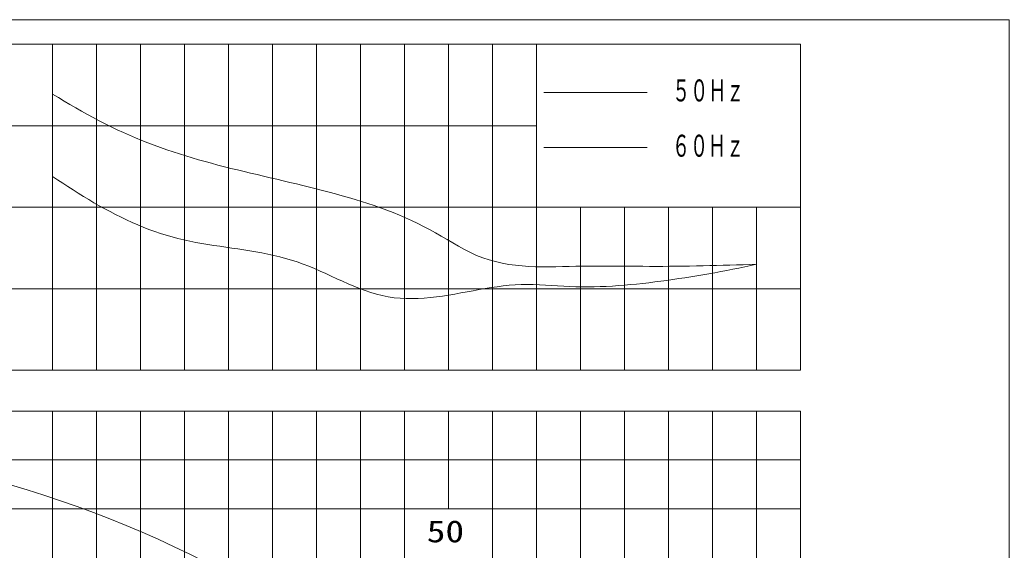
# Model space of a CAD drawing. Units: millimetres on the paper. Extents: x -305 to 305, y -152 to 152.
# Drawn here: x -233.5 to -147, y 37.5 to 83.9 of the extents above; entities that cross this region are included whole.
import ezdxf
from ezdxf.enums import TextEntityAlignment as Align

# ---------------------------------------------------------------- set-up
doc = ezdxf.new("R2010")
doc.units = ezdxf.units.MM
doc.linetypes.add('LONG_DASHED2', pattern=[13, 12, -1])
doc.layers.add('0-0_PV', color=7, linetype='Continuous', lineweight=9)
doc.styles.add('ＭＳ ゴシック', font='')
doc.styles.get('ＭＳ ゴシック').set_extended_font_data('MS Gothic')

msp = doc.modelspace()

# ---------------------------------------------------------------- linework, layer by layer
at = {"layer": '0-0_PV'}
for p, q in [((-261.023, 83.866), (-147.023, 83.866)), ((-147.023, 83.866), (-147.023, -30.134)), ((-246.06, 81.729), (-165.263, 81.729)), ((-230.67, 81.729), (-230.67, 53.229)), ((-226.823, 81.729), (-226.823, 53.229)), ((-222.975, 81.729), (-222.975, 53.229)), ((-219.128, 81.729), (-219.128, 53.229)), ((-215.28, 81.729), (-215.28, 53.229)), ((-211.433, 81.729), (-211.433, 53.229)), ((-207.585, 81.729), (-207.585, 53.229)), ((-203.738, 81.729), (-203.738, 53.229)), ((-199.89, 81.729), (-199.89, 53.229)), ((-196.043, 81.729), (-196.043, 53.229)), ((-192.195, 81.729), (-192.195, 53.229)), ((-188.348, 81.729), (-188.348, 67.479)), ((-165.263, 81.729), (-165.263, 53.229)), ((-246.06, 74.604), (-188.348, 74.604)), ((-187.72, 72.689), (-178.683, 72.689)), ((-246.06, 67.479), (-188.348, 67.479)), ((-188.348, 67.479), (-165.263, 67.479)), ((-188.348, 67.479), (-188.348, 53.229)), ((-184.5, 67.479), (-184.5, 53.229)), ((-180.653, 67.479), (-180.653, 53.229)), ((-176.805, 67.479), (-176.805, 53.229)), ((-172.958, 67.479), (-172.958, 53.229)), ((-169.11, 67.479), (-169.11, 53.229)), ((-246.06, 60.354), (-165.263, 60.354)), ((-246.06, 53.229), (-165.263, 53.229)), ((-246.06, 49.666), (-165.263, 49.666)), ((-230.67, 49.666), (-230.67, -18.734)), ((-226.823, 49.666), (-226.823, -18.734)), ((-222.975, 49.666), (-222.975, -18.734)), ((-219.128, 49.666), (-219.128, -18.734)), ((-215.28, 49.666), (-215.28, -18.734)), ((-211.433, 49.666), (-211.433, -18.734)), ((-207.585, 49.666), (-207.585, -18.734)), ((-203.738, 49.666), (-203.738, -18.734)), ((-199.89, 49.666), (-199.89, -18.734)), ((-196.043, 49.666), (-196.043, 41.116)), ((-192.195, 49.666), (-192.195, -18.734)), ((-188.348, 49.666), (-188.348, 36.841)), ((-184.5, 49.666), (-184.5, 32.566)), ((-180.653, 49.666), (-180.653, -18.734)), ((-176.805, 49.666), (-176.805, 24.016)), ((-172.958, 49.666), (-172.958, 6.916)), ((-169.11, 49.666), (-169.11, -18.734)), ((-165.263, 49.666), (-165.263, -18.734)), ((-246.06, 45.391), (-165.263, 45.391)), ((-246.06, 41.116), (-165.263, 41.116))]:
    msp.add_line(p, q, dxfattribs=at)
at = {"layer": '0-0_PV', "linetype": 'LONG_DASHED2'}
msp.add_line((-187.72, 77.521), (-178.683, 77.521), dxfattribs=at)
at = {"layer": '0-0_PV'}
for points in [[(-213.364, 70.463), (-213.935, 70.601), (-214.506, 70.74), (-215.075, 70.881), (-215.644, 71.024), (-216.211, 71.171), (-216.777, 71.321), (-217.341, 71.475), (-217.904, 71.633), (-218.465, 71.796), (-219.024, 71.964), (-219.581, 72.137), (-220.136, 72.317), (-220.689, 72.502), (-221.24, 72.695), (-221.788, 72.894), (-222.333, 73.101), (-222.876, 73.317), (-223.415, 73.54), (-223.952, 73.772), (-224.486, 74.011), (-225.017, 74.258), (-225.545, 74.512), (-226.071, 74.773), (-226.593, 75.041), (-227.113, 75.314), (-227.629, 75.593), (-228.143, 75.878), (-228.654, 76.167), (-229.162, 76.462), (-229.668, 76.76), (-230.17, 77.063), (-230.67, 77.369)], [(-191.935, 62.724), (-192.501, 62.879), (-193.056, 63.063), (-193.6, 63.276), (-194.131, 63.517), (-194.652, 63.781), (-195.165, 64.063), (-195.673, 64.357), (-196.179, 64.657), (-196.685, 64.957), (-197.193, 65.252), (-197.706, 65.537), (-198.225, 65.81), (-198.749, 66.071), (-199.279, 66.322), (-199.813, 66.561), (-200.351, 66.791), (-200.894, 67.011), (-201.441, 67.222), (-201.991, 67.424), (-202.545, 67.619), (-203.102, 67.806), (-203.661, 67.986), (-204.224, 68.16), (-204.788, 68.327), (-205.355, 68.49), (-205.923, 68.647), (-206.493, 68.8), (-207.064, 68.949), (-207.635, 69.095), (-208.208, 69.237), (-208.78, 69.378), (-209.353, 69.516), (-209.927, 69.653), (-210.5, 69.789), (-211.074, 69.923), (-211.647, 70.058), (-212.22, 70.193), (-212.792, 70.328), (-213.364, 70.463)], [(-169.11, 62.491), (-169.695, 62.473), (-170.281, 62.455), (-170.866, 62.437), (-171.452, 62.42), (-172.037, 62.403), (-172.623, 62.388), (-173.208, 62.374), (-173.794, 62.361), (-174.379, 62.349), (-174.965, 62.338), (-175.551, 62.33), (-176.136, 62.323), (-176.722, 62.317), (-177.308, 62.314), (-177.894, 62.313), (-178.48, 62.314), (-179.066, 62.316), (-179.651, 62.32), (-180.237, 62.324), (-180.823, 62.328), (-181.409, 62.331), (-181.995, 62.334), (-182.581, 62.335), (-183.166, 62.334), (-183.752, 62.331), (-184.337, 62.325), (-184.922, 62.316), (-185.507, 62.303), (-186.092, 62.288), (-186.677, 62.275), (-187.263, 62.267), (-187.848, 62.267), (-188.434, 62.278), (-189.021, 62.303), (-189.609, 62.345), (-190.196, 62.406), (-190.781, 62.489), (-191.361, 62.594), (-191.935, 62.724)], [(-203.563, 27.284), (-204.701, 28.242), (-205.865, 29.175), (-207.052, 30.082), (-208.263, 30.964), (-209.496, 31.822), (-210.751, 32.654), (-212.025, 33.462), (-213.319, 34.246), (-214.631, 35.006), (-215.96, 35.741), (-217.306, 36.453), (-218.666, 37.142), (-220.041, 37.807), (-221.429, 38.45), (-222.83, 39.069), (-224.241, 39.666), (-225.662, 40.24), (-227.093, 40.792), (-228.531, 41.321), (-229.977, 41.829), (-231.429, 42.316), (-232.886, 42.781), (-234.347, 43.224)]]:
    msp.add_lwpolyline(points, dxfattribs=at)
at = {"layer": '0-0_PV', "linetype": 'LONG_DASHED2'}
for points in [[(-229.338, 69.285), (-229.785, 69.578), (-230.229, 69.875), (-230.67, 70.173), (-230.67, 70.173)], [(-209.785, 62.86), (-210.296, 63.009), (-210.81, 63.144), (-211.327, 63.267), (-211.847, 63.38), (-212.369, 63.483), (-212.894, 63.578), (-213.419, 63.666), (-213.946, 63.75), (-214.474, 63.83), (-215.002, 63.908), (-215.53, 63.985), (-216.058, 64.063), (-216.585, 64.144), (-217.111, 64.227), (-217.636, 64.316), (-218.159, 64.411), (-218.68, 64.514), (-219.199, 64.627), (-219.714, 64.75), (-220.227, 64.886), (-220.736, 65.034), (-221.242, 65.194), (-221.744, 65.365), (-222.243, 65.548), (-222.739, 65.741), (-223.231, 65.944), (-223.721, 66.157), (-224.207, 66.379), (-224.689, 66.61), (-225.169, 66.849), (-225.645, 67.096), (-226.118, 67.349), (-226.587, 67.61), (-227.054, 67.876), (-227.517, 68.149), (-227.977, 68.426), (-228.434, 68.708), (-228.887, 68.995), (-229.338, 69.285)], [(-189.697, 60.718), (-190.224, 60.695), (-190.75, 60.654), (-191.275, 60.599), (-191.799, 60.532), (-192.324, 60.453), (-192.849, 60.367), (-193.375, 60.275), (-193.902, 60.179), (-194.431, 60.081), (-194.962, 59.984), (-195.495, 59.891), (-196.03, 59.802), (-196.566, 59.72), (-197.102, 59.648), (-197.638, 59.587), (-198.174, 59.539), (-198.708, 59.507), (-199.239, 59.493), (-199.768, 59.498), (-200.293, 59.524), (-200.814, 59.575), (-201.331, 59.651), (-201.842, 59.754), (-202.348, 59.882), (-202.851, 60.031), (-203.35, 60.2), (-203.845, 60.385), (-204.339, 60.583), (-204.831, 60.792), (-205.321, 61.009), (-205.812, 61.231), (-206.302, 61.456), (-206.793, 61.68), (-207.285, 61.901), (-207.779, 62.115), (-208.275, 62.321), (-208.775, 62.516), (-209.278, 62.696), (-209.785, 62.86)], [(-169.11, 62.491), (-169.63, 62.378), (-170.15, 62.267), (-170.671, 62.16), (-171.192, 62.055), (-171.714, 61.954), (-172.237, 61.855), (-172.76, 61.759), (-173.283, 61.666), (-173.808, 61.576), (-174.332, 61.488), (-174.857, 61.403), (-175.383, 61.32), (-175.909, 61.24), (-176.435, 61.163), (-176.962, 61.089), (-177.489, 61.017), (-178.016, 60.949), (-178.544, 60.884), (-179.072, 60.824), (-179.601, 60.768), (-180.13, 60.716), (-180.66, 60.669), (-181.19, 60.627), (-181.721, 60.591), (-182.252, 60.561), (-182.783, 60.539), (-183.315, 60.523), (-183.847, 60.516), (-184.38, 60.518), (-184.912, 60.528), (-185.445, 60.548), (-185.978, 60.575), (-186.511, 60.607), (-187.044, 60.64), (-187.576, 60.671), (-188.108, 60.698), (-188.639, 60.717), (-189.168, 60.724), (-189.697, 60.718)]]:
    msp.add_lwpolyline(points, dxfattribs=at)

# ---------------------------------------------------------------- texts
at = {"layer": '0-0_PV', "style": 'ＭＳ ゴシック'}
for s, height, width, p in [('５０Ｈｚ', 1.924, 0.6, (-176.492, 76.151)), ('６０Ｈｚ', 1.924, 0.6, (-176.505, 71.319)), ('50', 1.921, 1.25, (-197.954, 37.613))]:
    msp.add_text(s, height=height, dxfattribs=dict(at, width=width)).set_placement(p, align=Align.BOTTOM_LEFT)

doc.saveas('drawing.dxf')
